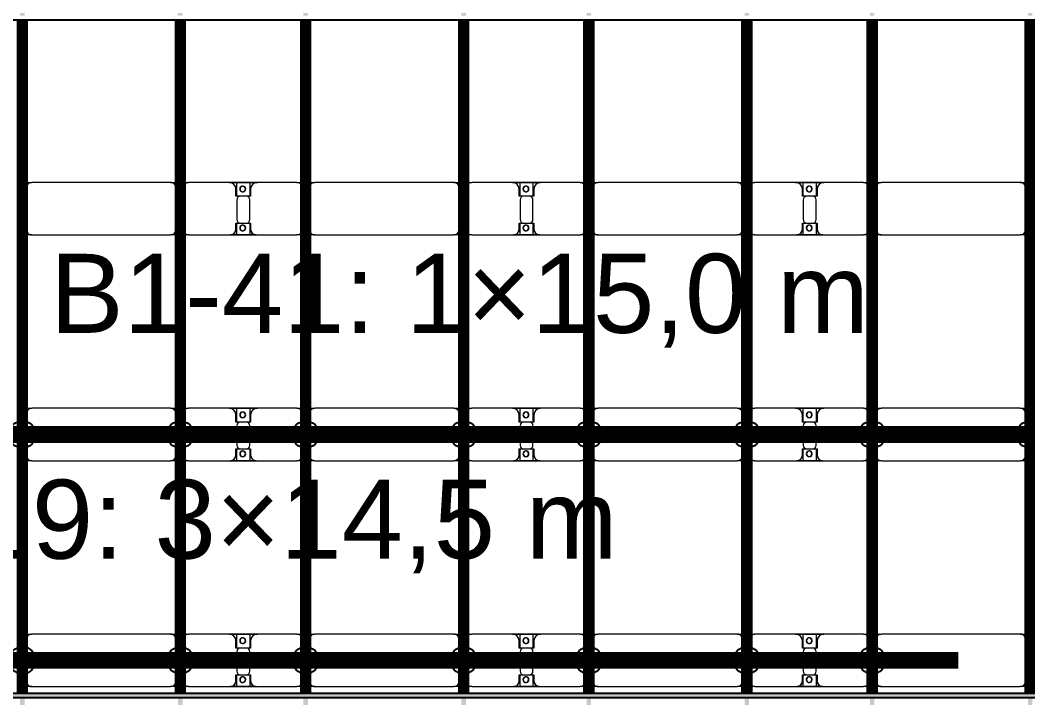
# Model space of a CAD drawing. Header units: millimetres. Extents: x -268744 to 115753, y -96240 to -10461.
# Drawn here: x 23920 to 32850, y -64648 to -58647 of the extents above; entities that cross this region are included whole.
import ezdxf

# ---------------------------------------------------------------- set-up
doc = ezdxf.new("R2010")
doc.units = ezdxf.units.MM
doc.layers.add('A-GENM', color=13, linetype='Continuous', lineweight=9)
doc.layers.add('S-BEAM', color=12, linetype='Continuous', lineweight=9)
doc.layers.add('GC-GHI CHU', color=2, linetype='Continuous')
doc.layers.add('GC-HOP 40x60 GIA CUONG', color=1, linetype='Continuous')
doc.styles.add('GC_VN', font='arial.ttf')

# ---------------------------------------------------------------- blocks, each defined once
blk = doc.blocks.new('Dầm C52 - Hộp 40x60-V24-KHUNG KẾT CẤU BÈ PIN 1')
at = {"layer": 'S-BEAM', "lineweight": 25}
blk.add_hatch(color=4, dxfattribs=at).paths.add_polyline_path([(-145811, -20), (145811, -20), (145811, 20), (-145811, 20)])
at = {"layer": 'S-BEAM', "color": 4, "lineweight": 25}
for p, q in [((-145811, 20), (145811, 20)), ((145811, -20), (-145811, -20))]:
    blk.add_line(p, q, dxfattribs=at)
blk = doc.blocks.new('Dầm C52 - Hộp 40x60-V25-KHUNG KẾT CẤU BÈ PIN 1')
at = {"layer": 'S-BEAM', "color": 4, "lineweight": 25}
blk.add_line((145811, -20), (-145811, -20), dxfattribs=at)
blk = doc.blocks.new('Dai phao do pin - DẢI PHAO ĐỠ PIN-V83-KHUNG KẾT CẤU BÈ PIN 1')
at = {"layer": 'A-GENM', "color": 7}
for p, q in [((59557.6, 241.6), (59619.7, 241.6)), ((59557.6, 241.6), (59619.7, 241.6)), ((59569.7, 191.6), (59569.7, -173.4)), ((60850.3, 241.6), (59619.7, 241.6)), ((60850.3, 241.6), (60917.6, 241.6)), ((60850.3, 241.6), (60917.6, 241.6)), ((60900.3, -173.4), (60900.3, 191.6)), ((60957.6, 241.6), (61009.7, 241.6)), ((60957.6, 241.6), (61009.7, 241.6)), ((60959.7, 191.6), (60959.7, -173.4)), ((61369.7, 241.6), (61009.7, 241.6)), ((61369.7, 241.6), (61552.2, 241.6)), ((61552.2, 241.6), (61369.7, 241.6)), ((61429.7, 118.2), (61429.7, 181.6)), ((61437.8, 241.6), (61620.3, 241.6)), ((61437.8, 116.2), (61437.8, 241.6)), ((61620.3, 241.6), (61437.8, 241.6)), ((61552.2, 241.6), (61552.2, 116.2)), ((61560.3, 181.6), (61560.3, 118.2)), ((61970.3, 241.6), (61620.3, 241.6)), ((61970.3, 241.6), (62027.6, 241.6)), ((61970.3, 241.6), (62027.6, 241.6)), ((62020.3, -173.4), (62020.3, 191.6)), ((62067.6, 241.6), (62129.7, 241.6)), ((62067.6, 241.6), (62129.7, 241.6)), ((62079.7, 191.6), (62079.7, -173.4)), ((63360.3, 241.6), (62129.7, 241.6)), ((63360.3, 241.6), (63427.6, 241.6)), ((63360.3, 241.6), (63427.6, 241.6)), ((63410.3, -173.4), (63410.3, 191.6)), ((63467.6, 241.6), (63519.7, 241.6)), ((63467.6, 241.6), (63519.7, 241.6)), ((63469.7, 191.6), (63469.7, -173.4)), ((63879.7, 241.6), (63519.7, 241.6)), ((63879.7, 241.6), (64062.2, 241.6)), ((64062.2, 241.6), (63879.7, 241.6)), ((63939.7, 118.2), (63939.7, 181.6)), ((63947.8, 241.6), (64130.3, 241.6)), ((63947.8, 116.2), (63947.8, 241.6)), ((64130.3, 241.6), (63947.8, 241.6)), ((64062.2, 241.6), (64062.2, 116.2)), ((64070.3, 181.6), (64070.3, 118.2)), ((64480.3, 241.6), (64130.3, 241.6)), ((64480.3, 241.6), (64537.6, 241.6)), ((64480.3, 241.6), (64537.6, 241.6)), ((64530.3, -173.4), (64530.3, 191.6)), ((64577.6, 241.6), (64639.7, 241.6)), ((64577.6, 241.6), (64639.7, 241.6)), ((64589.7, 191.6), (64589.7, -173.4)), ((65870.3, 241.6), (64639.7, 241.6)), ((65870.3, 241.6), (65937.6, 241.6)), ((65870.3, 241.6), (65937.6, 241.6)), ((65920.3, -173.4), (65920.3, 191.6)), ((65977.6, 241.6), (66029.7, 241.6)), ((65977.6, 241.6), (66029.7, 241.6)), ((65979.7, 191.6), (65979.7, -173.4)), ((66389.7, 241.6), (66029.7, 241.6)), ((66389.7, 241.6), (66572.2, 241.6)), ((66572.2, 241.6), (66389.7, 241.6)), ((66449.7, 118.2), (66449.7, 181.6)), ((66457.8, 241.6), (66640.3, 241.6)), ((66457.8, 116.2), (66457.8, 241.6)), ((66640.3, 241.6), (66457.8, 241.6)), ((66572.2, 241.6), (66572.2, 116.2)), ((66580.3, 181.6), (66580.3, 118.2)), ((66990.3, 241.6), (66640.3, 241.6)), ((66990.3, 241.6), (67047.6, 241.6)), ((66990.3, 241.6), (67047.6, 241.6)), ((67040.3, -173.4), (67040.3, 191.6)), ((67087.6, 241.6), (67149.7, 241.6)), ((67087.6, 241.6), (67149.7, 241.6)), ((67099.7, 191.6), (67099.7, -173.4)), ((68380.3, 241.6), (67149.7, 241.6)), ((68380.3, 241.6), (68447.6, 241.6)), ((68380.3, 241.6), (68447.6, 241.6)), ((68430.3, -173.4), (68430.3, 191.6)), ((61522.2, 118.2), (61429.7, 118.2)), ((61560.3, 118.2), (61467.8, 118.2)), ((64032.2, 118.2), (63939.7, 118.2)), ((64070.3, 118.2), (63977.8, 118.2)), ((66542.2, 118.2), (66449.7, 118.2)), ((66580.3, 118.2), (66487.8, 118.2)), ((61437.8, 88.2), (61437.8, -88.2)), ((61552.2, -88.2), (61552.2, 88.2)), ((63947.8, 88.2), (63947.8, -88.2)), ((64062.2, -88.2), (64062.2, 88.2)), ((66457.8, 88.2), (66457.8, -88.2)), ((66572.2, -88.2), (66572.2, 88.2)), ((61429.7, -173.4), (61429.7, -118.2)), ((61429.7, -118.2), (61522.2, -118.2)), ((61437.8, -223.4), (61437.8, -116.2)), ((61467.8, -118.2), (61560.3, -118.2)), ((61552.2, -116.2), (61552.2, -223.4)), ((61560.3, -118.2), (61560.3, -173.4)), ((63939.7, -173.4), (63939.7, -118.2)), ((63939.7, -118.2), (64032.2, -118.2)), ((63947.8, -223.4), (63947.8, -116.2)), ((63977.8, -118.2), (64070.3, -118.2)), ((64062.2, -116.2), (64062.2, -223.4)), ((64070.3, -118.2), (64070.3, -173.4)), ((66449.7, -173.4), (66449.7, -118.2)), ((66449.7, -118.2), (66542.2, -118.2)), ((66457.8, -223.4), (66457.8, -116.2)), ((66487.8, -118.2), (66580.3, -118.2)), ((66572.2, -116.2), (66572.2, -223.4)), ((66580.3, -118.2), (66580.3, -173.4)), ((59619.7, -223.4), (59557.6, -223.4)), ((59619.7, -223.4), (59557.6, -223.4)), ((59619.7, -223.4), (60850.3, -223.4)), ((60917.6, -223.4), (60850.3, -223.4)), ((60917.6, -223.4), (60850.3, -223.4)), ((61009.7, -223.4), (60957.6, -223.4)), ((61009.7, -223.4), (60957.6, -223.4)), ((61009.7, -223.4), (61379.7, -223.4)), ((61552.2, -223.4), (61379.7, -223.4)), ((61379.7, -223.4), (61552.2, -223.4)), ((61610.3, -223.4), (61437.8, -223.4)), ((61437.8, -223.4), (61610.3, -223.4)), ((61610.3, -223.4), (61970.3, -223.4)), ((62027.6, -223.4), (61970.3, -223.4)), ((62027.6, -223.4), (61970.3, -223.4)), ((62129.7, -223.4), (62067.6, -223.4)), ((62129.7, -223.4), (62067.6, -223.4)), ((62129.7, -223.4), (63360.3, -223.4)), ((63427.6, -223.4), (63360.3, -223.4)), ((63427.6, -223.4), (63360.3, -223.4)), ((63519.7, -223.4), (63467.6, -223.4)), ((63519.7, -223.4), (63467.6, -223.4)), ((63519.7, -223.4), (63889.7, -223.4)), ((64062.2, -223.4), (63889.7, -223.4)), ((63889.7, -223.4), (64062.2, -223.4)), ((64120.3, -223.4), (63947.8, -223.4)), ((63947.8, -223.4), (64120.3, -223.4)), ((64120.3, -223.4), (64480.3, -223.4)), ((64537.6, -223.4), (64480.3, -223.4)), ((64537.6, -223.4), (64480.3, -223.4)), ((64639.7, -223.4), (64577.6, -223.4)), ((64639.7, -223.4), (64577.6, -223.4)), ((64639.7, -223.4), (65870.3, -223.4)), ((65937.6, -223.4), (65870.3, -223.4)), ((65937.6, -223.4), (65870.3, -223.4)), ((66029.7, -223.4), (65977.6, -223.4)), ((66029.7, -223.4), (65977.6, -223.4)), ((66029.7, -223.4), (66399.7, -223.4)), ((66572.2, -223.4), (66399.7, -223.4)), ((66399.7, -223.4), (66572.2, -223.4)), ((66630.3, -223.4), (66457.8, -223.4)), ((66457.8, -223.4), (66630.3, -223.4)), ((66630.3, -223.4), (66990.3, -223.4)), ((67047.6, -223.4), (66990.3, -223.4)), ((67047.6, -223.4), (66990.3, -223.4)), ((67149.7, -223.4), (67087.6, -223.4)), ((67149.7, -223.4), (67087.6, -223.4)), ((67149.7, -223.4), (68380.3, -223.4)), ((68447.6, -223.4), (68380.3, -223.4)), ((68447.6, -223.4), (68380.3, -223.4))]:
    blk.add_line(p, q, dxfattribs=at)
for centre, radius, start, end in [((59619.7, 191.6), 50, 90, 180), ((59619.7, 191.6), 50, 150, 180), ((59619.7, 191.6), 50, 105, 135), ((60850.3, 191.6), 50, 0, 90), ((60850.3, 191.6), 50, 60, 90), ((60850.3, 191.6), 50, 15, 30), ((61009.7, 191.6), 50, 90, 180), ((61009.7, 191.6), 50, 105, 180), ((61369.7, 181.6), 60, 360, 90), ((61369.7, 181.6), 60, 360, 60), ((61488.6, 183.2), 25, 360, 180), ((61488.6, 183.2), 25, 180, 0), ((61488.6, 183.2), 25, 360, 165), ((61491.4, 183.2), 25, 360, 180), ((61491.4, 183.2), 25, 90, 180), ((61491.4, 183.2), 25, 180, 0), ((61491.4, 183.2), 25, 180, 300), ((61488.6, 183.2), 25, 210, 360), ((61491.4, 183.2), 25, 15, 75), ((61620.3, 181.6), 60, 90, 180), ((61620.3, 181.6), 60, 120, 180), ((61970.3, 191.6), 50, 360, 90), ((61970.3, 191.6), 50, 360, 75), ((62129.7, 191.6), 50, 90, 180), ((62129.7, 191.6), 50, 150, 180), ((62129.7, 191.6), 50, 105, 135), ((63360.3, 191.6), 50, 0, 90), ((63360.3, 191.6), 50, 60, 90), ((63360.3, 191.6), 50, 15, 30), ((63519.7, 191.6), 50, 90, 180), ((63519.7, 191.6), 50, 105, 180), ((63879.7, 181.6), 60, 0, 90), ((63879.7, 181.6), 60, 0, 60), ((63998.6, 183.2), 25, 360, 180), ((63998.6, 183.2), 25, 180, 360), ((63998.6, 183.2), 25, 360, 165), ((64001.4, 183.2), 25, 360, 180), ((64001.4, 183.2), 25, 90, 180), ((64001.4, 183.2), 25, 180, 0), ((64001.4, 183.2), 25, 180, 300), ((63998.6, 183.2), 25, 210, 360), ((64001.4, 183.2), 25, 15, 75), ((64130.3, 181.6), 60, 90, 180), ((64130.3, 181.6), 60, 120, 180), ((64480.3, 191.6), 50, 0, 90), ((64480.3, 191.6), 50, 0, 75), ((64639.7, 191.6), 50, 90, 180), ((64639.7, 191.6), 50, 150, 180), ((64639.7, 191.6), 50, 105, 135), ((65870.3, 191.6), 50, 0, 90), ((65870.3, 191.6), 50, 60, 90), ((65870.3, 191.6), 50, 15, 30), ((66029.7, 191.6), 50, 90, 180), ((66029.7, 191.6), 50, 105, 180), ((66389.7, 181.6), 60, 0, 90), ((66389.7, 181.6), 60, 0, 60), ((66508.6, 183.2), 25, 360, 180), ((66508.6, 183.2), 25, 180, 0), ((66508.6, 183.2), 25, 360, 165), ((66511.4, 183.2), 25, 0, 180), ((66511.4, 183.2), 25, 90, 180), ((66511.4, 183.2), 25, 180, 0), ((66511.4, 183.2), 25, 180, 300), ((66508.6, 183.2), 25, 210, 360), ((66511.4, 183.2), 25, 15, 75), ((66640.3, 181.6), 60, 90, 180), ((66640.3, 181.6), 60, 120, 180), ((66990.3, 191.6), 50, 0, 90), ((66990.3, 191.6), 50, 0, 75), ((67149.7, 191.6), 50, 90, 180), ((67149.7, 191.6), 50, 150, 180), ((67149.7, 191.6), 50, 105, 135), ((68380.3, 191.6), 50, 360, 90), ((68380.3, 191.6), 50, 60, 90), ((68380.3, 191.6), 50, 15, 30), ((61467.8, 88.2), 30, 90, 180), ((61491.4, 183.2), 25, 330, 345), ((61522.2, 88.2), 30, 360, 90), ((63977.8, 88.2), 30, 90, 180), ((64001.4, 183.2), 25, 330, 345), ((64032.2, 88.2), 30, 360, 90), ((66487.8, 88.2), 30, 90, 180), ((66511.4, 183.2), 25, 330, 345), ((66542.2, 88.2), 30, 0, 90), ((61467.8, -88.2), 30, 180, 270), ((61522.2, -88.2), 30, 270, 0), ((63977.8, -88.2), 30, 180, 270), ((64032.2, -88.2), 30, 270, 0), ((66487.8, -88.2), 30, 180, 270), ((66542.2, -88.2), 30, 270, 360), ((59619.7, -173.4), 50, 180, 270), ((59619.7, -173.4), 50, 180, 210), ((60850.3, -173.4), 50, 270, 360), ((60850.3, -173.4), 50, 330, 360), ((61009.7, -173.4), 50, 180, 270), ((61009.7, -173.4), 50, 180, 255), ((61379.7, -173.4), 50, 270, 0), ((61379.7, -173.4), 50, 285, 0), ((61488.6, -161.8), 25, 360, 180), ((61488.6, -161.8), 25, 180, 360), ((61488.6, -161.8), 25, 105, 165), ((61488.6, -161.8), 25, 195, 360), ((61491.4, -161.8), 25, 360, 180), ((61491.4, -161.8), 25, 105, 180), ((61491.4, -161.8), 25, 180, 0), ((61491.4, -161.8), 25, 180, 270), ((61488.6, -161.8), 25, 83.2627, 90), ((61488.6, -161.8), 25, 360, 75), ((61491.4, -161.8), 25, 15, 75), ((61491.4, -161.8), 25, 285, 345), ((61610.3, -173.4), 50, 180, 270), ((61610.3, -173.4), 50, 180, 255), ((61970.3, -173.4), 50, 270, 0), ((61970.3, -173.4), 50, 285, 0), ((62129.7, -173.4), 50, 180, 270), ((62129.7, -173.4), 50, 180, 210), ((63360.3, -173.4), 50, 270, 360), ((63360.3, -173.4), 50, 330, 360), ((63519.7, -173.4), 50, 180, 270), ((63519.7, -173.4), 50, 180, 255), ((63889.7, -173.4), 50, 270, 0), ((63889.7, -173.4), 50, 292.68786, 0), ((63998.6, -161.8), 25, 360, 180), ((63998.6, -161.8), 25, 180, 360), ((63998.6, -161.8), 25, 105, 165), ((63998.6, -161.8), 25, 195, 360), ((64001.4, -161.8), 25, 360, 180), ((64001.4, -161.8), 25, 105, 180), ((64001.4, -161.8), 25, 180, 0), ((64001.4, -161.8), 25, 180, 270), ((63998.6, -161.8), 25, 360, 75), ((64001.4, -161.8), 25, 15, 75), ((64001.4, -161.8), 25, 285, 345), ((64120.3, -173.4), 50, 180, 270), ((64120.3, -173.4), 50, 180, 255), ((64480.3, -173.4), 50, 270, 360), ((64480.3, -173.4), 50, 285, 0), ((64639.7, -173.4), 50, 180, 270), ((64639.7, -173.4), 50, 180, 210), ((65870.3, -173.4), 50, 270, 360), ((65870.3, -173.4), 50, 330, 360), ((66029.7, -173.4), 50, 180, 270), ((66029.7, -173.4), 50, 180, 255), ((66399.7, -173.4), 50, 270, 360), ((66399.7, -173.4), 50, 285, 0), ((66508.6, -161.8), 25, 360, 180), ((66508.6, -161.8), 25, 180, 360), ((66508.6, -161.8), 25, 105, 165), ((66508.6, -161.8), 25, 195, 360), ((66511.4, -161.8), 25, 0, 180), ((66511.4, -161.8), 25, 105, 180), ((66511.4, -161.8), 25, 180, 360), ((66511.4, -161.8), 25, 180, 270), ((66508.6, -161.8), 25, 360, 75), ((66511.4, -161.8), 25, 15, 75), ((66511.4, -161.8), 25, 285, 345), ((66630.3, -173.4), 50, 180, 270), ((66630.3, -173.4), 50, 180, 255), ((66990.3, -173.4), 50, 270, 0), ((66990.3, -173.4), 50, 285, 0), ((67149.7, -173.4), 50, 180, 270), ((67149.7, -173.4), 50, 180, 210), ((68380.3, -173.4), 50, 270, 0), ((68380.3, -173.4), 50, 330, 0), ((59619.7, -173.4), 50, 240, 270), ((60850.3, -173.4), 50, 285, 300), ((62129.7, -173.4), 50, 240, 270), ((63360.3, -173.4), 50, 285, 300), ((64639.7, -173.4), 50, 240, 270), ((65870.3, -173.4), 50, 285, 300), ((67149.7, -173.4), 50, 240, 270), ((68380.3, -173.4), 50, 285, 300)]:
    blk.add_arc(centre, radius, start, end, dxfattribs=at)
blk = doc.blocks.new('Dai phao do pin - DẢI PHAO ĐỠ PIN-V85-KHUNG KẾT CẤU BÈ PIN 1')
at = {"layer": 'A-GENM', "color": 7}
for p, q in [((59557.6, 241.6), (59619.7, 241.6)), ((59557.6, 241.6), (59619.7, 241.6)), ((59569.7, 191.6), (59569.7, -173.4)), ((60850.3, 241.6), (59619.7, 241.6)), ((60850.3, 241.6), (60917.6, 241.6)), ((60850.3, 241.6), (60917.6, 241.6)), ((60900.3, -173.4), (60900.3, 191.6)), ((60957.6, 241.6), (61009.7, 241.6)), ((60957.6, 241.6), (61009.7, 241.6)), ((60959.7, 191.6), (60959.7, -173.4)), ((61369.7, 241.6), (61009.7, 241.6)), ((61369.7, 241.6), (61552.2, 241.6)), ((61552.2, 241.6), (61369.7, 241.6)), ((61429.7, 118.2), (61429.7, 181.6)), ((61437.8, 241.6), (61620.3, 241.6)), ((61437.8, 116.2), (61437.8, 241.6)), ((61620.3, 241.6), (61437.8, 241.6)), ((61552.2, 241.6), (61552.2, 116.2)), ((61560.3, 181.6), (61560.3, 118.2)), ((61970.3, 241.6), (61620.3, 241.6)), ((61970.3, 241.6), (62027.6, 241.6)), ((61970.3, 241.6), (62027.6, 241.6)), ((62020.3, -173.4), (62020.3, 191.6)), ((62067.6, 241.6), (62129.7, 241.6)), ((62067.6, 241.6), (62129.7, 241.6)), ((62079.7, 191.6), (62079.7, -173.4)), ((63360.3, 241.6), (62129.7, 241.6)), ((63360.3, 241.6), (63427.6, 241.6)), ((63360.3, 241.6), (63427.6, 241.6)), ((63410.3, -173.4), (63410.3, 191.6)), ((63467.6, 241.6), (63519.7, 241.6)), ((63467.6, 241.6), (63519.7, 241.6)), ((63469.7, 191.6), (63469.7, -173.4)), ((63879.7, 241.6), (63519.7, 241.6)), ((63879.7, 241.6), (64062.2, 241.6)), ((64062.2, 241.6), (63879.7, 241.6)), ((63939.7, 118.2), (63939.7, 181.6)), ((63947.8, 241.6), (64130.3, 241.6)), ((63947.8, 116.2), (63947.8, 241.6)), ((64130.3, 241.6), (63947.8, 241.6)), ((64062.2, 241.6), (64062.2, 116.2)), ((64070.3, 181.6), (64070.3, 118.2)), ((64480.3, 241.6), (64130.3, 241.6)), ((64480.3, 241.6), (64537.6, 241.6)), ((64480.3, 241.6), (64537.6, 241.6)), ((64530.3, -173.4), (64530.3, 191.6)), ((64577.6, 241.6), (64639.7, 241.6)), ((64577.6, 241.6), (64639.7, 241.6)), ((64589.7, 191.6), (64589.7, -173.4)), ((65870.3, 241.6), (64639.7, 241.6)), ((65870.3, 241.6), (65937.6, 241.6)), ((65870.3, 241.6), (65937.6, 241.6)), ((65920.3, -173.4), (65920.3, 191.6)), ((65977.6, 241.6), (66029.7, 241.6)), ((65977.6, 241.6), (66029.7, 241.6)), ((65979.7, 191.6), (65979.7, -173.4)), ((66389.7, 241.6), (66029.7, 241.6)), ((66389.7, 241.6), (66572.2, 241.6)), ((66572.2, 241.6), (66389.7, 241.6)), ((66449.7, 118.2), (66449.7, 181.6)), ((66457.8, 241.6), (66640.3, 241.6)), ((66457.8, 116.2), (66457.8, 241.6)), ((66640.3, 241.6), (66457.8, 241.6)), ((66572.2, 241.6), (66572.2, 116.2)), ((66580.3, 181.6), (66580.3, 118.2)), ((66990.3, 241.6), (66640.3, 241.6)), ((66990.3, 241.6), (67047.6, 241.6)), ((66990.3, 241.6), (67047.6, 241.6)), ((67040.3, -173.4), (67040.3, 191.6)), ((67087.6, 241.6), (67149.7, 241.6)), ((67087.6, 241.6), (67149.7, 241.6)), ((67099.7, 191.6), (67099.7, -173.4)), ((68380.3, 241.6), (67149.7, 241.6)), ((68380.3, 241.6), (68447.6, 241.6)), ((68380.3, 241.6), (68447.6, 241.6)), ((68430.3, -173.4), (68430.3, 191.6)), ((61522.2, 118.2), (61429.7, 118.2)), ((61560.3, 118.2), (61467.8, 118.2)), ((64032.2, 118.2), (63939.7, 118.2)), ((64070.3, 118.2), (63977.8, 118.2)), ((66542.2, 118.2), (66449.7, 118.2)), ((66580.3, 118.2), (66487.8, 118.2)), ((61437.8, 88.2), (61437.8, -88.2)), ((61552.2, -88.2), (61552.2, 88.2)), ((63947.8, 88.2), (63947.8, -88.2)), ((64062.2, -88.2), (64062.2, 88.2)), ((66457.8, 88.2), (66457.8, -88.2)), ((66572.2, -88.2), (66572.2, 88.2)), ((61429.7, -173.4), (61429.7, -118.2)), ((61429.7, -118.2), (61522.2, -118.2)), ((61437.8, -223.4), (61437.8, -116.2)), ((61467.8, -118.2), (61560.3, -118.2)), ((61552.2, -116.2), (61552.2, -223.4)), ((61560.3, -118.2), (61560.3, -173.4)), ((63939.7, -173.4), (63939.7, -118.2)), ((63939.7, -118.2), (64032.2, -118.2)), ((63947.8, -223.4), (63947.8, -116.2)), ((63977.8, -118.2), (64070.3, -118.2)), ((64062.2, -116.2), (64062.2, -223.4)), ((64070.3, -118.2), (64070.3, -173.4)), ((66449.7, -173.4), (66449.7, -118.2)), ((66449.7, -118.2), (66542.2, -118.2)), ((66457.8, -223.4), (66457.8, -116.2)), ((66487.8, -118.2), (66580.3, -118.2)), ((66572.2, -116.2), (66572.2, -223.4)), ((66580.3, -118.2), (66580.3, -173.4)), ((59619.7, -223.4), (59557.6, -223.4)), ((59619.7, -223.4), (59557.6, -223.4)), ((59619.7, -223.4), (60850.3, -223.4)), ((60917.6, -223.4), (60850.3, -223.4)), ((60917.6, -223.4), (60850.3, -223.4)), ((61009.7, -223.4), (60957.6, -223.4)), ((61009.7, -223.4), (60957.6, -223.4)), ((61009.7, -223.4), (61379.7, -223.4)), ((61552.2, -223.4), (61379.7, -223.4)), ((61379.7, -223.4), (61552.2, -223.4)), ((61610.3, -223.4), (61437.8, -223.4)), ((61437.8, -223.4), (61610.3, -223.4)), ((61610.3, -223.4), (61970.3, -223.4)), ((62027.6, -223.4), (61970.3, -223.4)), ((62027.6, -223.4), (61970.3, -223.4)), ((62129.7, -223.4), (62067.6, -223.4)), ((62129.7, -223.4), (62067.6, -223.4)), ((62129.7, -223.4), (63360.3, -223.4)), ((63427.6, -223.4), (63360.3, -223.4)), ((63427.6, -223.4), (63360.3, -223.4)), ((63519.7, -223.4), (63467.6, -223.4)), ((63519.7, -223.4), (63467.6, -223.4)), ((63519.7, -223.4), (63889.7, -223.4)), ((64062.2, -223.4), (63889.7, -223.4)), ((63889.7, -223.4), (64062.2, -223.4)), ((64120.3, -223.4), (63947.8, -223.4)), ((63947.8, -223.4), (64120.3, -223.4)), ((64120.3, -223.4), (64480.3, -223.4)), ((64537.6, -223.4), (64480.3, -223.4)), ((64537.6, -223.4), (64480.3, -223.4)), ((64639.7, -223.4), (64577.6, -223.4)), ((64639.7, -223.4), (64577.6, -223.4)), ((64639.7, -223.4), (65870.3, -223.4)), ((65937.6, -223.4), (65870.3, -223.4)), ((65937.6, -223.4), (65870.3, -223.4)), ((66029.7, -223.4), (65977.6, -223.4)), ((66029.7, -223.4), (65977.6, -223.4)), ((66029.7, -223.4), (66399.7, -223.4)), ((66572.2, -223.4), (66399.7, -223.4)), ((66399.7, -223.4), (66572.2, -223.4)), ((66630.3, -223.4), (66457.8, -223.4)), ((66457.8, -223.4), (66630.3, -223.4)), ((66630.3, -223.4), (66990.3, -223.4)), ((67047.6, -223.4), (66990.3, -223.4)), ((67047.6, -223.4), (66990.3, -223.4)), ((67149.7, -223.4), (67087.6, -223.4)), ((67149.7, -223.4), (67087.6, -223.4)), ((67149.7, -223.4), (68380.3, -223.4)), ((68447.6, -223.4), (68380.3, -223.4)), ((68447.6, -223.4), (68380.3, -223.4))]:
    blk.add_line(p, q, dxfattribs=at)
for centre, radius, start, end in [((59619.7, 191.6), 50, 90, 180), ((59619.7, 191.6), 50, 150, 180), ((59619.7, 191.6), 50, 105, 135), ((60850.3, 191.6), 50, 0, 90), ((60850.3, 191.6), 50, 60, 90), ((60850.3, 191.6), 50, 15, 30), ((61009.7, 191.6), 50, 90, 180), ((61009.7, 191.6), 50, 105, 180), ((61369.7, 181.6), 60, 360, 90), ((61369.7, 181.6), 60, 360, 60), ((61488.6, 183.2), 25, 360, 180), ((61488.6, 183.2), 25, 180, 0), ((61488.6, 183.2), 25, 360, 165), ((61491.4, 183.2), 25, 360, 180), ((61491.4, 183.2), 25, 90, 180), ((61491.4, 183.2), 25, 180, 0), ((61491.4, 183.2), 25, 180, 300), ((61488.6, 183.2), 25, 210, 360), ((61491.4, 183.2), 25, 15, 75), ((61620.3, 181.6), 60, 90, 180), ((61620.3, 181.6), 60, 120, 180), ((61970.3, 191.6), 50, 360, 90), ((61970.3, 191.6), 50, 360, 75), ((62129.7, 191.6), 50, 90, 180), ((62129.7, 191.6), 50, 150, 180), ((62129.7, 191.6), 50, 105, 135), ((63360.3, 191.6), 50, 0, 90), ((63360.3, 191.6), 50, 60, 90), ((63360.3, 191.6), 50, 15, 30), ((63519.7, 191.6), 50, 90, 180), ((63519.7, 191.6), 50, 105, 180), ((63879.7, 181.6), 60, 0, 90), ((63879.7, 181.6), 60, 0, 60), ((63998.6, 183.2), 25, 360, 180), ((63998.6, 183.2), 25, 180, 360), ((63998.6, 183.2), 25, 360, 165), ((64001.4, 183.2), 25, 360, 180), ((64001.4, 183.2), 25, 90, 180), ((64001.4, 183.2), 25, 180, 0), ((64001.4, 183.2), 25, 180, 300), ((63998.6, 183.2), 25, 210, 360), ((64001.4, 183.2), 25, 15, 75), ((64130.3, 181.6), 60, 90, 180), ((64130.3, 181.6), 60, 120, 180), ((64480.3, 191.6), 50, 0, 90), ((64480.3, 191.6), 50, 0, 75), ((64639.7, 191.6), 50, 90, 180), ((64639.7, 191.6), 50, 150, 180), ((64639.7, 191.6), 50, 105, 135), ((65870.3, 191.6), 50, 0, 90), ((65870.3, 191.6), 50, 60, 90), ((65870.3, 191.6), 50, 15, 30), ((66029.7, 191.6), 50, 90, 180), ((66029.7, 191.6), 50, 105, 180), ((66389.7, 181.6), 60, 0, 90), ((66389.7, 181.6), 60, 0, 60), ((66508.6, 183.2), 25, 360, 180), ((66508.6, 183.2), 25, 180, 0), ((66508.6, 183.2), 25, 360, 165), ((66511.4, 183.2), 25, 0, 180), ((66511.4, 183.2), 25, 90, 180), ((66511.4, 183.2), 25, 180, 0), ((66511.4, 183.2), 25, 180, 300), ((66508.6, 183.2), 25, 210, 360), ((66511.4, 183.2), 25, 15, 75), ((66640.3, 181.6), 60, 90, 180), ((66640.3, 181.6), 60, 120, 180), ((66990.3, 191.6), 50, 0, 90), ((66990.3, 191.6), 50, 0, 75), ((67149.7, 191.6), 50, 90, 180), ((67149.7, 191.6), 50, 150, 180), ((67149.7, 191.6), 50, 105, 135), ((68380.3, 191.6), 50, 360, 90), ((68380.3, 191.6), 50, 60, 90), ((68380.3, 191.6), 50, 15, 30), ((61467.8, 88.2), 30, 90, 180), ((61491.4, 183.2), 25, 330, 345), ((61522.2, 88.2), 30, 360, 90), ((63977.8, 88.2), 30, 90, 180), ((64001.4, 183.2), 25, 330, 345), ((64032.2, 88.2), 30, 360, 90), ((66487.8, 88.2), 30, 90, 180), ((66511.4, 183.2), 25, 330, 345), ((66542.2, 88.2), 30, 0, 90), ((61467.8, -88.2), 30, 180, 270), ((61522.2, -88.2), 30, 270, 0), ((63977.8, -88.2), 30, 180, 270), ((64032.2, -88.2), 30, 270, 0), ((66487.8, -88.2), 30, 180, 270), ((66542.2, -88.2), 30, 270, 360), ((59619.7, -173.4), 50, 180, 270), ((59619.7, -173.4), 50, 180, 210), ((60850.3, -173.4), 50, 270, 360), ((60850.3, -173.4), 50, 330, 360), ((61009.7, -173.4), 50, 180, 270), ((61009.7, -173.4), 50, 180, 255), ((61379.7, -173.4), 50, 270, 0), ((61379.7, -173.4), 50, 285, 0), ((61488.6, -161.8), 25, 360, 180), ((61488.6, -161.8), 25, 180, 360), ((61488.6, -161.8), 25, 105, 165), ((61488.6, -161.8), 25, 195, 360), ((61491.4, -161.8), 25, 360, 180), ((61491.4, -161.8), 25, 105, 180), ((61491.4, -161.8), 25, 180, 0), ((61491.4, -161.8), 25, 180, 270), ((61488.6, -161.8), 25, 83.2627, 90), ((61488.6, -161.8), 25, 360, 75), ((61491.4, -161.8), 25, 15, 75), ((61491.4, -161.8), 25, 285, 345), ((61610.3, -173.4), 50, 180, 270), ((61610.3, -173.4), 50, 180, 255), ((61970.3, -173.4), 50, 270, 0), ((61970.3, -173.4), 50, 285, 0), ((62129.7, -173.4), 50, 180, 270), ((62129.7, -173.4), 50, 180, 210), ((63360.3, -173.4), 50, 270, 360), ((63360.3, -173.4), 50, 330, 360), ((63519.7, -173.4), 50, 180, 270), ((63519.7, -173.4), 50, 180, 255), ((63889.7, -173.4), 50, 270, 0), ((63889.7, -173.4), 50, 292.68786, 0), ((63998.6, -161.8), 25, 360, 180), ((63998.6, -161.8), 25, 180, 360), ((63998.6, -161.8), 25, 105, 165), ((63998.6, -161.8), 25, 195, 360), ((64001.4, -161.8), 25, 360, 180), ((64001.4, -161.8), 25, 105, 180), ((64001.4, -161.8), 25, 180, 0), ((64001.4, -161.8), 25, 180, 270), ((63998.6, -161.8), 25, 360, 75), ((64001.4, -161.8), 25, 15, 75), ((64001.4, -161.8), 25, 285, 345), ((64120.3, -173.4), 50, 180, 270), ((64120.3, -173.4), 50, 180, 255), ((64480.3, -173.4), 50, 270, 360), ((64480.3, -173.4), 50, 285, 0), ((64639.7, -173.4), 50, 180, 270), ((64639.7, -173.4), 50, 180, 210), ((65870.3, -173.4), 50, 270, 360), ((65870.3, -173.4), 50, 330, 360), ((66029.7, -173.4), 50, 180, 270), ((66029.7, -173.4), 50, 180, 255), ((66399.7, -173.4), 50, 270, 360), ((66399.7, -173.4), 50, 285, 0), ((66508.6, -161.8), 25, 360, 180), ((66508.6, -161.8), 25, 180, 360), ((66508.6, -161.8), 25, 105, 165), ((66508.6, -161.8), 25, 195, 360), ((66511.4, -161.8), 25, 0, 180), ((66511.4, -161.8), 25, 105, 180), ((66511.4, -161.8), 25, 180, 360), ((66511.4, -161.8), 25, 180, 270), ((66508.6, -161.8), 25, 360, 75), ((66511.4, -161.8), 25, 15, 75), ((66511.4, -161.8), 25, 285, 345), ((66630.3, -173.4), 50, 180, 270), ((66630.3, -173.4), 50, 180, 255), ((66990.3, -173.4), 50, 270, 0), ((66990.3, -173.4), 50, 285, 0), ((67149.7, -173.4), 50, 180, 270), ((67149.7, -173.4), 50, 180, 210), ((68380.3, -173.4), 50, 270, 0), ((68380.3, -173.4), 50, 330, 0), ((59619.7, -173.4), 50, 240, 270), ((60850.3, -173.4), 50, 285, 300), ((62129.7, -173.4), 50, 240, 270), ((63360.3, -173.4), 50, 285, 300), ((64639.7, -173.4), 50, 240, 270), ((65870.3, -173.4), 50, 285, 300), ((67149.7, -173.4), 50, 240, 270), ((68380.3, -173.4), 50, 285, 300)]:
    blk.add_arc(centre, radius, start, end, dxfattribs=at)
blk = doc.blocks.new('Dai phao do pin - DẢI PHAO ĐỠ PIN-V86-KHUNG KẾT CẤU BÈ PIN 1')
at = {"layer": 'A-GENM', "color": 7}
for p, q in [((59557.6, 241.6), (59619.7, 241.6)), ((59557.6, 241.6), (59619.7, 241.6)), ((59569.7, 191.6), (59569.7, -173.4)), ((60850.3, 241.6), (59619.7, 241.6)), ((60850.3, 241.6), (60917.6, 241.6)), ((60850.3, 241.6), (60917.6, 241.6)), ((60900.3, -173.4), (60900.3, 191.6)), ((60957.6, 241.6), (61009.7, 241.6)), ((60957.6, 241.6), (61009.7, 241.6)), ((60959.7, 191.6), (60959.7, -173.4)), ((61369.7, 241.6), (61009.7, 241.6)), ((61369.7, 241.6), (61552.2, 241.6)), ((61552.2, 241.6), (61369.7, 241.6)), ((61429.7, 118.2), (61429.7, 181.6)), ((61437.8, 241.6), (61620.3, 241.6)), ((61437.8, 116.2), (61437.8, 241.6)), ((61620.3, 241.6), (61437.8, 241.6)), ((61552.2, 241.6), (61552.2, 116.2)), ((61560.3, 181.6), (61560.3, 118.2)), ((61970.3, 241.6), (61620.3, 241.6)), ((61970.3, 241.6), (62027.6, 241.6)), ((61970.3, 241.6), (62027.6, 241.6)), ((62020.3, -173.4), (62020.3, 191.6)), ((62067.6, 241.6), (62129.7, 241.6)), ((62067.6, 241.6), (62129.7, 241.6)), ((62079.7, 191.6), (62079.7, -173.4)), ((63360.3, 241.6), (62129.7, 241.6)), ((63360.3, 241.6), (63427.6, 241.6)), ((63360.3, 241.6), (63427.6, 241.6)), ((63410.3, -173.4), (63410.3, 191.6)), ((63467.6, 241.6), (63519.7, 241.6)), ((63467.6, 241.6), (63519.7, 241.6)), ((63469.7, 191.6), (63469.7, -173.4)), ((63879.7, 241.6), (63519.7, 241.6)), ((63879.7, 241.6), (64062.2, 241.6)), ((64062.2, 241.6), (63879.7, 241.6)), ((63939.7, 118.2), (63939.7, 181.6)), ((63947.8, 241.6), (64130.3, 241.6)), ((63947.8, 116.2), (63947.8, 241.6)), ((64130.3, 241.6), (63947.8, 241.6)), ((64062.2, 241.6), (64062.2, 116.2)), ((64070.3, 181.6), (64070.3, 118.2)), ((64480.3, 241.6), (64130.3, 241.6)), ((64480.3, 241.6), (64537.6, 241.6)), ((64480.3, 241.6), (64537.6, 241.6)), ((64530.3, -173.4), (64530.3, 191.6)), ((64577.6, 241.6), (64639.7, 241.6)), ((64577.6, 241.6), (64639.7, 241.6)), ((64589.7, 191.6), (64589.7, -173.4)), ((65870.3, 241.6), (64639.7, 241.6)), ((65870.3, 241.6), (65937.6, 241.6)), ((65870.3, 241.6), (65937.6, 241.6)), ((65920.3, -173.4), (65920.3, 191.6)), ((65977.6, 241.6), (66029.7, 241.6)), ((65977.6, 241.6), (66029.7, 241.6)), ((65979.7, 191.6), (65979.7, -173.4)), ((66389.7, 241.6), (66029.7, 241.6)), ((66389.7, 241.6), (66572.2, 241.6)), ((66572.2, 241.6), (66389.7, 241.6)), ((66449.7, 118.2), (66449.7, 181.6)), ((66457.8, 241.6), (66640.3, 241.6)), ((66457.8, 116.2), (66457.8, 241.6)), ((66640.3, 241.6), (66457.8, 241.6)), ((66572.2, 241.6), (66572.2, 116.2)), ((66580.3, 181.6), (66580.3, 118.2)), ((66990.3, 241.6), (66640.3, 241.6)), ((66990.3, 241.6), (67047.6, 241.6)), ((66990.3, 241.6), (67047.6, 241.6)), ((67040.3, -173.4), (67040.3, 191.6)), ((67087.6, 241.6), (67149.7, 241.6)), ((67087.6, 241.6), (67149.7, 241.6)), ((67099.7, 191.6), (67099.7, -173.4)), ((68380.3, 241.6), (67149.7, 241.6)), ((68380.3, 241.6), (68447.6, 241.6)), ((68380.3, 241.6), (68447.6, 241.6)), ((68430.3, -173.4), (68430.3, 191.6)), ((61522.2, 118.2), (61429.7, 118.2)), ((61560.3, 118.2), (61467.8, 118.2)), ((64032.2, 118.2), (63939.7, 118.2)), ((64070.3, 118.2), (63977.8, 118.2)), ((66542.2, 118.2), (66449.7, 118.2)), ((66580.3, 118.2), (66487.8, 118.2)), ((61437.8, 88.2), (61437.8, -88.2)), ((61552.2, -88.2), (61552.2, 88.2)), ((63947.8, 88.2), (63947.8, -88.2)), ((64062.2, -88.2), (64062.2, 88.2)), ((66457.8, 88.2), (66457.8, -88.2)), ((66572.2, -88.2), (66572.2, 88.2)), ((61429.7, -173.4), (61429.7, -118.2)), ((61429.7, -118.2), (61522.2, -118.2)), ((61437.8, -223.4), (61437.8, -116.2)), ((61467.8, -118.2), (61560.3, -118.2)), ((61552.2, -116.2), (61552.2, -223.4)), ((61560.3, -118.2), (61560.3, -173.4)), ((63939.7, -173.4), (63939.7, -118.2)), ((63939.7, -118.2), (64032.2, -118.2)), ((63947.8, -223.4), (63947.8, -116.2)), ((63977.8, -118.2), (64070.3, -118.2)), ((64062.2, -116.2), (64062.2, -223.4)), ((64070.3, -118.2), (64070.3, -173.4)), ((66449.7, -173.4), (66449.7, -118.2)), ((66449.7, -118.2), (66542.2, -118.2)), ((66457.8, -223.4), (66457.8, -116.2)), ((66487.8, -118.2), (66580.3, -118.2)), ((66572.2, -116.2), (66572.2, -223.4)), ((66580.3, -118.2), (66580.3, -173.4)), ((59619.7, -223.4), (59557.6, -223.4)), ((59619.7, -223.4), (59557.6, -223.4)), ((59619.7, -223.4), (60850.3, -223.4)), ((60917.6, -223.4), (60850.3, -223.4)), ((60917.6, -223.4), (60850.3, -223.4)), ((61009.7, -223.4), (60957.6, -223.4)), ((61009.7, -223.4), (60957.6, -223.4)), ((61009.7, -223.4), (61379.7, -223.4)), ((61552.2, -223.4), (61379.7, -223.4)), ((61379.7, -223.4), (61552.2, -223.4)), ((61610.3, -223.4), (61437.8, -223.4)), ((61437.8, -223.4), (61610.3, -223.4)), ((61610.3, -223.4), (61970.3, -223.4)), ((62027.6, -223.4), (61970.3, -223.4)), ((62027.6, -223.4), (61970.3, -223.4)), ((62129.7, -223.4), (62067.6, -223.4)), ((62129.7, -223.4), (62067.6, -223.4)), ((62129.7, -223.4), (63360.3, -223.4)), ((63427.6, -223.4), (63360.3, -223.4)), ((63427.6, -223.4), (63360.3, -223.4)), ((63519.7, -223.4), (63467.6, -223.4)), ((63519.7, -223.4), (63467.6, -223.4)), ((63519.7, -223.4), (63889.7, -223.4)), ((64062.2, -223.4), (63889.7, -223.4)), ((63889.7, -223.4), (64062.2, -223.4)), ((64120.3, -223.4), (63947.8, -223.4)), ((63947.8, -223.4), (64120.3, -223.4)), ((64120.3, -223.4), (64480.3, -223.4)), ((64537.6, -223.4), (64480.3, -223.4)), ((64537.6, -223.4), (64480.3, -223.4)), ((64639.7, -223.4), (64577.6, -223.4)), ((64639.7, -223.4), (64577.6, -223.4)), ((64639.7, -223.4), (65870.3, -223.4)), ((65937.6, -223.4), (65870.3, -223.4)), ((65937.6, -223.4), (65870.3, -223.4)), ((66029.7, -223.4), (65977.6, -223.4)), ((66029.7, -223.4), (65977.6, -223.4)), ((66029.7, -223.4), (66399.7, -223.4)), ((66572.2, -223.4), (66399.7, -223.4)), ((66399.7, -223.4), (66572.2, -223.4)), ((66630.3, -223.4), (66457.8, -223.4)), ((66457.8, -223.4), (66630.3, -223.4)), ((66630.3, -223.4), (66990.3, -223.4)), ((67047.6, -223.4), (66990.3, -223.4)), ((67047.6, -223.4), (66990.3, -223.4)), ((67149.7, -223.4), (67087.6, -223.4)), ((67149.7, -223.4), (67087.6, -223.4)), ((67149.7, -223.4), (68380.3, -223.4)), ((68447.6, -223.4), (68380.3, -223.4)), ((68447.6, -223.4), (68380.3, -223.4))]:
    blk.add_line(p, q, dxfattribs=at)
for centre, radius, start, end in [((59619.7, 191.6), 50, 90, 180), ((59619.7, 191.6), 50, 150, 180), ((59619.7, 191.6), 50, 105, 135), ((60850.3, 191.6), 50, 0, 90), ((60850.3, 191.6), 50, 60, 90), ((60850.3, 191.6), 50, 15, 30), ((61009.7, 191.6), 50, 90, 180), ((61009.7, 191.6), 50, 105, 180), ((61369.7, 181.6), 60, 360, 90), ((61369.7, 181.6), 60, 360, 60), ((61488.6, 183.2), 25, 360, 180), ((61488.6, 183.2), 25, 180, 0), ((61488.6, 183.2), 25, 360, 165), ((61491.4, 183.2), 25, 360, 180), ((61491.4, 183.2), 25, 90, 180), ((61491.4, 183.2), 25, 180, 0), ((61491.4, 183.2), 25, 180, 300), ((61488.6, 183.2), 25, 210, 360), ((61491.4, 183.2), 25, 15, 75), ((61620.3, 181.6), 60, 90, 180), ((61620.3, 181.6), 60, 120, 180), ((61970.3, 191.6), 50, 360, 90), ((61970.3, 191.6), 50, 360, 75), ((62129.7, 191.6), 50, 90, 180), ((62129.7, 191.6), 50, 150, 180), ((62129.7, 191.6), 50, 105, 135), ((63360.3, 191.6), 50, 0, 90), ((63360.3, 191.6), 50, 60, 90), ((63360.3, 191.6), 50, 15, 30), ((63519.7, 191.6), 50, 90, 180), ((63519.7, 191.6), 50, 105, 180), ((63879.7, 181.6), 60, 0, 90), ((63879.7, 181.6), 60, 0, 60), ((63998.6, 183.2), 25, 360, 180), ((63998.6, 183.2), 25, 180, 360), ((63998.6, 183.2), 25, 360, 165), ((64001.4, 183.2), 25, 360, 180), ((64001.4, 183.2), 25, 90, 180), ((64001.4, 183.2), 25, 180, 0), ((64001.4, 183.2), 25, 180, 300), ((63998.6, 183.2), 25, 210, 360), ((64001.4, 183.2), 25, 15, 75), ((64130.3, 181.6), 60, 90, 180), ((64130.3, 181.6), 60, 120, 180), ((64480.3, 191.6), 50, 0, 90), ((64480.3, 191.6), 50, 0, 75), ((64639.7, 191.6), 50, 90, 180), ((64639.7, 191.6), 50, 150, 180), ((64639.7, 191.6), 50, 105, 135), ((65870.3, 191.6), 50, 0, 90), ((65870.3, 191.6), 50, 60, 90), ((65870.3, 191.6), 50, 15, 30), ((66029.7, 191.6), 50, 90, 180), ((66029.7, 191.6), 50, 105, 180), ((66389.7, 181.6), 60, 0, 90), ((66389.7, 181.6), 60, 0, 60), ((66508.6, 183.2), 25, 360, 180), ((66508.6, 183.2), 25, 180, 0), ((66508.6, 183.2), 25, 360, 165), ((66511.4, 183.2), 25, 0, 180), ((66511.4, 183.2), 25, 90, 180), ((66511.4, 183.2), 25, 180, 0), ((66511.4, 183.2), 25, 180, 300), ((66508.6, 183.2), 25, 210, 360), ((66511.4, 183.2), 25, 15, 75), ((66640.3, 181.6), 60, 90, 180), ((66640.3, 181.6), 60, 120, 180), ((66990.3, 191.6), 50, 0, 90), ((66990.3, 191.6), 50, 0, 75), ((67149.7, 191.6), 50, 90, 180), ((67149.7, 191.6), 50, 150, 180), ((67149.7, 191.6), 50, 105, 135), ((68380.3, 191.6), 50, 360, 90), ((68380.3, 191.6), 50, 60, 90), ((68380.3, 191.6), 50, 15, 30), ((61467.8, 88.2), 30, 90, 180), ((61491.4, 183.2), 25, 330, 345), ((61522.2, 88.2), 30, 360, 90), ((63977.8, 88.2), 30, 90, 180), ((64001.4, 183.2), 25, 330, 345), ((64032.2, 88.2), 30, 360, 90), ((66487.8, 88.2), 30, 90, 180), ((66511.4, 183.2), 25, 330, 345), ((66542.2, 88.2), 30, 0, 90), ((61467.8, -88.2), 30, 180, 270), ((61522.2, -88.2), 30, 270, 0), ((63977.8, -88.2), 30, 180, 270), ((64032.2, -88.2), 30, 270, 0), ((66487.8, -88.2), 30, 180, 270), ((66542.2, -88.2), 30, 270, 360), ((59619.7, -173.4), 50, 180, 270), ((59619.7, -173.4), 50, 180, 210), ((60850.3, -173.4), 50, 270, 360), ((60850.3, -173.4), 50, 330, 360), ((61009.7, -173.4), 50, 180, 270), ((61009.7, -173.4), 50, 180, 255), ((61379.7, -173.4), 50, 270, 0), ((61379.7, -173.4), 50, 285, 0), ((61488.6, -161.8), 25, 360, 180), ((61488.6, -161.8), 25, 180, 360), ((61488.6, -161.8), 25, 105, 165), ((61488.6, -161.8), 25, 195.72852, 360), ((61491.4, -161.8), 25, 360, 180), ((61491.4, -161.8), 25, 105, 180), ((61491.4, -161.8), 25, 180, 0), ((61491.4, -161.8), 25, 180, 270), ((61488.6, -161.8), 25, 83.2627, 90), ((61488.6, -161.8), 25, 360, 75), ((61491.4, -161.8), 25, 15, 75), ((61491.4, -161.8), 25, 285, 345), ((61610.3, -173.4), 50, 180, 270), ((61610.3, -173.4), 50, 180, 255), ((61970.3, -173.4), 50, 270, 0), ((61970.3, -173.4), 50, 285, 0), ((62129.7, -173.4), 50, 180, 270), ((62129.7, -173.4), 50, 180, 210), ((63360.3, -173.4), 50, 270, 360), ((63360.3, -173.4), 50, 330, 360), ((63519.7, -173.4), 50, 180, 270), ((63519.7, -173.4), 50, 180, 255), ((63889.7, -173.4), 50, 270, 0), ((63889.7, -173.4), 50, 292.68786, 0), ((63998.6, -161.8), 25, 360, 180), ((63998.6, -161.8), 25, 180, 360), ((63998.6, -161.8), 25, 105, 165), ((63998.6, -161.8), 25, 195.72852, 360), ((64001.4, -161.8), 25, 360, 180), ((64001.4, -161.8), 25, 105, 180), ((64001.4, -161.8), 25, 180, 0), ((64001.4, -161.8), 25, 180, 270), ((63998.6, -161.8), 25, 360, 75), ((64001.4, -161.8), 25, 15, 75), ((64001.4, -161.8), 25, 285, 345), ((64120.3, -173.4), 50, 180, 270), ((64120.3, -173.4), 50, 180, 255), ((64480.3, -173.4), 50, 270, 360), ((64480.3, -173.4), 50, 285, 0), ((64639.7, -173.4), 50, 180, 270), ((64639.7, -173.4), 50, 180, 210), ((65870.3, -173.4), 50, 270, 360), ((65870.3, -173.4), 50, 330, 360), ((66029.7, -173.4), 50, 180, 270), ((66029.7, -173.4), 50, 180, 255), ((66399.7, -173.4), 50, 270, 360), ((66399.7, -173.4), 50, 285, 0), ((66508.6, -161.8), 25, 360, 180), ((66508.6, -161.8), 25, 180, 360), ((66508.6, -161.8), 25, 105, 165), ((66508.6, -161.8), 25, 195.72852, 360), ((66511.4, -161.8), 25, 0, 180), ((66511.4, -161.8), 25, 105, 180), ((66511.4, -161.8), 25, 180, 360), ((66511.4, -161.8), 25, 180, 270), ((66508.6, -161.8), 25, 360, 75), ((66511.4, -161.8), 25, 15, 75), ((66511.4, -161.8), 25, 285, 345), ((66630.3, -173.4), 50, 180, 270), ((66630.3, -173.4), 50, 180, 255), ((66990.3, -173.4), 50, 270, 0), ((66990.3, -173.4), 50, 285, 0), ((67149.7, -173.4), 50, 180, 270), ((67149.7, -173.4), 50, 180, 210), ((68380.3, -173.4), 50, 270, 0), ((68380.3, -173.4), 50, 330, 0), ((59619.7, -173.4), 50, 240, 270), ((60850.3, -173.4), 50, 285, 300), ((62129.7, -173.4), 50, 240, 270), ((63360.3, -173.4), 50, 285, 300), ((64639.7, -173.4), 50, 240, 270), ((65870.3, -173.4), 50, 285, 300), ((67149.7, -173.4), 50, 240, 270), ((68380.3, -173.4), 50, 285, 300)]:
    blk.add_arc(centre, radius, start, end, dxfattribs=at)
blk = doc.blocks.new('Dầm C52 - Dầm C52-V2-KHUNG KẾT CẤU BÈ PIN 1')
at = {"layer": 'S-BEAM', "lineweight": 140}
h = blk.add_hatch(color=1, dxfattribs=at)
h.paths.add_polyline_path([(-25480.9, 20), (-25480.9, -20), (-25440.9, -20), (-25440.9, 20)])
h.paths.add_polyline_path([(-25400.9, 20), (-25400.9, -20), (-19440.9, -20), (-19443, 20), (-24983.5, 20)])
h.paths.add_polyline_path([(-19400.9, 20), (-19400.9, -20), (-13440.9, -20), (-13440.9, 20), (-18519.6, 20)])
h.paths.add_polyline_path([(-13400.9, -20), (-7440.9, -20), (-7440.9, 20), (-13400.9, 20)])
h.paths.add_polyline_path([(-7400.9, 20), (-7400.9, -20), (-1440.9, -20), (-1440.9, 20), (-6515.3, 20)])
h.paths.add_polyline_path([(-1400.9, 20), (-1400.9, -20), (4559.1, -20), (4559.1, 20), (-974.9, 20)])
h.paths.add_polyline_path([(4599.1, -20), (10559.1, -20), (10559.1, 20), (4599.1, 20)])
h.paths.add_polyline_path([(10599.1, -20), (16559.1, -20), (16559.1, 20), (10599.1, 20)])
h.paths.add_polyline_path([(16599.1, 20), (16599.1, -20), (22559.1, -20), (22559.1, 20), (17493.2, 20)])
h.paths.add_polyline_path([(22599.1, 20), (22599.1, -20), (25259.1, -20), (25259.1, 20), (23033.7, 20)])
h.paths.add_polyline_path([(25299.1, -20), (25480.9, -20), (25480.9, 20), (25299.1, 20)])
at = {"layer": 'S-BEAM', "color": 1, "lineweight": 140}
for p, q in [((-19400.9, 20), (-13440.9, 20)), ((-13440.9, -20), (-19400.9, -20))]:
    blk.add_line(p, q, dxfattribs=at)
blk = doc.blocks.new('Dầm C52 - Dầm C52-V19-KHUNG KẾT CẤU BÈ PIN 1')
at = {"layer": 'S-BEAM', "lineweight": 140}
h = blk.add_hatch(color=1, dxfattribs=at)
h.paths.add_polyline_path([(-25480.9, 20), (-25480.9, -20), (-25440.9, -20), (-25445.2, 20)])
h.paths.add_polyline_path([(-25400.9, -20), (-19440.9, -20), (-19443, 20), (-25400.9, 20)])
h.paths.add_polyline_path([(-19400.9, -20), (-13440.9, -20), (-13440.9, 20), (-19400.9, 20)])
h.paths.add_polyline_path([(-13400.9, -20), (-7440.9, -20), (-7440.9, 20), (-13400.9, 20)])
h.paths.add_polyline_path([(-7400.9, -20), (-1440.9, -20), (-1440.9, 20), (-7400.9, 20)])
h.paths.add_polyline_path([(-1400.9, -20), (4559.1, -20), (4559.1, 20), (-1400.9, 20)])
h.paths.add_polyline_path([(4599.1, -20), (10559.1, -20), (10559.1, 20), (4599.1, 20)])
h.paths.add_polyline_path([(10599.1, -20), (16559.1, -20), (16559.1, 20), (10599.1, 20)])
h.paths.add_polyline_path([(16599.1, -20), (22559.1, -20), (22559.1, 20), (16599.1, 20)])
h.paths.add_polyline_path([(22599.1, -20), (25259.1, -20), (25259.1, 20), (22599.1, 20)])
h.paths.add_polyline_path([(25299.1, 20), (25299.1, -20), (25441.8, -20), (25441.8, 20)])
at = {"layer": 'S-BEAM', "color": 1, "lineweight": 140}
for p, q in [((-19400.9, 20), (-13440.9, 20)), ((-13440.9, -20), (-19400.9, -20))]:
    blk.add_line(p, q, dxfattribs=at)
blk = doc.blocks.new('Dầm C52 - Dầm C52-V1-KHUNG KẾT CẤU BÈ PIN 1')
at = {"layer": 'S-BEAM', "lineweight": 140}
h = blk.add_hatch(color=1, dxfattribs=at)
h.paths.add_polyline_path([(-25480.9, 20), (-25480.9, -20), (-25440.9, -20), (-25445.2, 20)])
h.paths.add_polyline_path([(-25400.9, -20), (-19440.9, -20), (-19443, 20), (-25400.9, 20)])
h.paths.add_polyline_path([(-19400.9, 20), (-19400.9, -20), (-13440.9, -20), (-13440.9, 20), (-18981.3, 20)])
h.paths.add_polyline_path([(-13400.9, -20), (-7440.9, -20), (-7440.9, 20), (-13400.9, 20)])
h.paths.add_polyline_path([(-7400.9, 20), (-7400.9, -20), (-1440.9, -20), (-1440.9, 20), (-6977, 20)])
h.paths.add_polyline_path([(-1400.9, -20), (4559.1, -20), (4559.1, 20), (-1400.9, 20)])
h.paths.add_polyline_path([(4599.1, 20), (4599.1, -20), (10559.1, -20), (10559.1, 20), (5027.2, 20)])
h.paths.add_polyline_path([(10599.1, -20), (16559.1, -20), (16559.1, 20), (10599.1, 20)])
h.paths.add_polyline_path([(16599.1, 20), (16599.1, -20), (22559.1, -20), (22559.1, 20), (17031.5, 20)])
h.paths.add_polyline_path([(22599.1, -20), (25259.1, -20), (25259.1, 20), (22599.1, 20)])
h.paths.add_polyline_path([(25299.1, -20), (25480.9, -20), (25480.9, 20), (25299.1, 20)])
at = {"layer": 'S-BEAM', "color": 1, "lineweight": 140}
for p, q in [((-19400.9, 20), (-13440.9, 20)), ((-13440.9, -20), (-19400.9, -20))]:
    blk.add_line(p, q, dxfattribs=at)
blk = doc.blocks.new('Dầm C52 - Dầm C52-102503-KHUNG KẾT CẤU BÈ PIN 1')
at = {"layer": 'S-BEAM', "lineweight": 140}
h = blk.add_hatch(color=1, dxfattribs=at)
h.paths.add_polyline_path([(-25480.9, 20), (-25480.9, -20), (-25440.9, -20), (-25440.9, 20)])
h.paths.add_polyline_path([(-25400.9, 20), (-25400.9, -20), (-19440.9, -20), (-19443, 20), (-24983.5, 20)])
h.paths.add_polyline_path([(-19400.9, 20), (-19400.9, -20), (-13440.9, -20), (-13440.9, 20), (-17596.2, 20)])
h.paths.add_polyline_path([(-13400.9, -20), (-7440.9, -20), (-7440.9, 20), (-13400.9, 20)])
h.paths.add_polyline_path([(-7400.9, -20), (-1440.9, -20), (-1440.9, 20), (-7400.9, 20)])
h.paths.add_polyline_path([(-1400.9, -20), (4559.1, -20), (4559.1, 20), (-1400.9, 20)])
h.paths.add_polyline_path([(4599.1, -20), (10559.1, -20), (10559.1, 20), (4599.1, 20)])
h.paths.add_polyline_path([(10599.1, 20), (10599.1, -20), (16559.1, -20), (16559.1, 20), (11952.8, 20)])
h.paths.add_polyline_path([(16599.1, -20), (22559.1, -20), (22559.1, 20), (16599.1, 20)])
h.paths.add_polyline_path([(22599.1, -20), (25259.1, -20), (25259.1, 20), (22599.1, 20)])
h.paths.add_polyline_path([(25299.1, -20), (25441.8, -20), (25441.8, 20), (25299.1, 20)])
at = {"layer": 'S-BEAM', "color": 1, "lineweight": 140}
for p, q in [((-19400.9, 20), (-13440.9, 20)), ((-13440.9, -20), (-19400.9, -20))]:
    blk.add_line(p, q, dxfattribs=at)
blk = doc.blocks.new('be pin 1_rvt-1-KHUNG KẾT CẤU BÈ PIN 1')
at = {"layer": 'A-GENM', "lineweight": 9}
for name, p in [('Dai phao do pin - DẢI PHAO ĐỠ PIN-V86-KHUNG KẾT CẤU BÈ PIN 1', (-35598.1, -60324.7)), ('Dai phao do pin - DẢI PHAO ĐỠ PIN-V85-KHUNG KẾT CẤU BÈ PIN 1', (-35598.1, -62324.7)), ('Dai phao do pin - DẢI PHAO ĐỠ PIN-V83-KHUNG KẾT CẤU BÈ PIN 1', (-35598.1, -64324.7))]:
    blk.add_blockref(name, p, dxfattribs=at)
at = {"layer": 'S-BEAM', "lineweight": 9, "rotation": 90.00000000032618}
for name, p in [('Dầm C52 - Dầm C52-V2-KHUNG KẾT CẤU BÈ PIN 1', (23939.5, -45205.6)), ('Dầm C52 - Dầm C52-V1-KHUNG KẾT CẤU BÈ PIN 1', (26449.5, -45205.6)), ('Dầm C52 - Dầm C52-V2-KHUNG KẾT CẤU BÈ PIN 1', (28959.5, -45205.6)), ('Dầm C52 - Dầm C52-V2-KHUNG KẾT CẤU BÈ PIN 1', (31469.5, -45205.6)), ('Dầm C52 - Dầm C52-V19-KHUNG KẾT CẤU BÈ PIN 1', (25339.5, -45205.6)), ('Dầm C52 - Dầm C52-102503-KHUNG KẾT CẤU BÈ PIN 1', (27849.5, -45205.6)), ('Dầm C52 - Dầm C52-102503-KHUNG KẾT CẤU BÈ PIN 1', (30359.5, -45205.6)), ('Dầm C52 - Dầm C52-102503-KHUNG KẾT CẤU BÈ PIN 1', (32869.5, -45205.6))]:
    blk.add_blockref(name, p, dxfattribs=at)
at = {"layer": 'S-BEAM', "lineweight": 9}
for name, p in [('Dầm C52 - Hộp 40x60-V25-KHUNG KẾT CẤU BÈ PIN 1', (-110896.7, -58626.5)), ('Dầm C52 - Hộp 40x60-V24-KHUNG KẾT CẤU BÈ PIN 1', (-110896.7, -64626.5))]:
    blk.add_blockref(name, p, dxfattribs=at)

msp = doc.modelspace()

# ---------------------------------------------------------------- linework, layer by layer
at = {"layer": 'GC-HOP 40x60 GIA CUONG', "const_width": 150}
for points in [[(19684.7, -62315.6), (34684.7, -62315.6)], [(17682.8, -64315.6), (32232.8, -64315.6)]]:
    msp.add_lwpolyline(points, dxfattribs=at)
at = {"layer": 'GC-HOP 40x60 GIA CUONG'}
for centre in [(23939.5, -62315.6), (25339.5, -62315.6), (26449.5, -62315.6), (27849.5, -62315.6), (28959.5, -62315.6), (30359.5, -62315.6), (31469.5, -62315.6), (32869.5, -62315.6), (23939.5, -64315.6), (25339.5, -64315.6), (26449.5, -64315.6), (27849.5, -64315.6), (28959.5, -64315.6), (30359.5, -64315.6), (31469.5, -64315.6)]:
    msp.add_circle(centre, 120, dxfattribs=at)

# ---------------------------------------------------------------- block references
at = {"lineweight": 5}
msp.add_blockref('be pin 1_rvt-1-KHUNG KẾT CẤU BÈ PIN 1', (0, 0), dxfattribs=at)

# ---------------------------------------------------------------- texts
at = {"layer": 'GC-GHI CHU', "style": 'GC_VN'}
for s, p in [('B1-41: 1×15,0 m', (24184.7, -61415.6)), ('B1-19: 3×14,5 m', (21957.8, -63415.6))]:
    msp.add_text(s, height=700, dxfattribs=at).set_placement(p)

doc.saveas('drawing.dxf')
